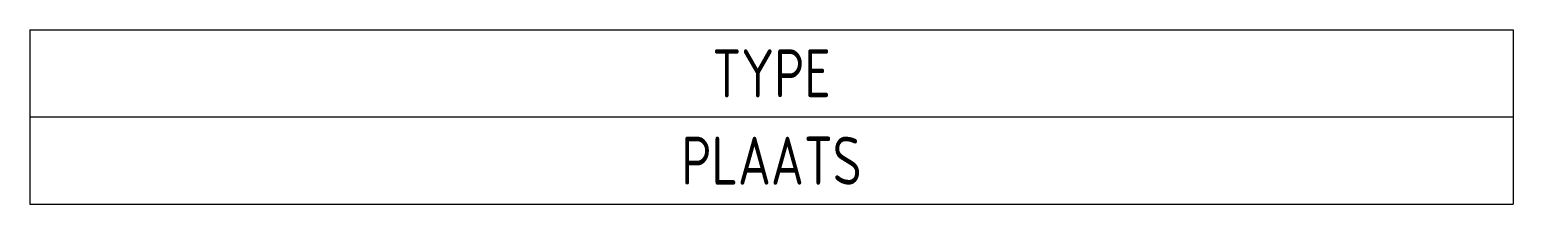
# Model space of a CAD drawing. Extents: x 90 to 164, y 114 to 219.
# Drawn here: x 92.5 to 160.5, y 114 to 122 of the extents above.
import ezdxf
from ezdxf.enums import TextEntityAlignment as Align

# ---------------------------------------------------------------- set-up
doc = ezdxf.new("R2010")
doc.units = 0
doc.header["$LTSCALE"] = 0.2
doc.header["$MEASUREMENT"] = 0
doc.layers.add('1', color=8, linetype='CONTINUOUS')
doc.layers.add('3', color=30, linetype='CONTINUOUS')
doc.styles.get("Standard").update_dxf_attribs({"font": 'isocp.shx'})

msp = doc.modelspace()

# ---------------------------------------------------------------- linework, layer by layer
at = {"layer": '1'}
msp.add_line((92.5, 117.951), (160.5, 117.951), dxfattribs=at)
msp.add_line((92.5, 117.951), (160.5, 117.951), dxfattribs=at)
at = {"layer": '3'}
for p, q in [((92.5, 121.951), (160.5, 121.951)), ((92.5, 121.951), (92.5, 113.951)), ((160.5, 121.951), (160.5, 113.951)), ((92.5, 113.951), (160.5, 113.951))]:
    msp.add_line(p, q, dxfattribs=at)

# ---------------------------------------------------------------- texts
at = {"layer": '1', "width": 0.85}
for tag, p in [('TYPE', (126.5, 118.851)), ('PLAATS', (126.5, 114.851))]:
    msp.add_attdef(tag, text='', height=2.2, dxfattribs=at).set_placement(p, align=Align.CENTER)

doc.saveas('drawing.dxf')
